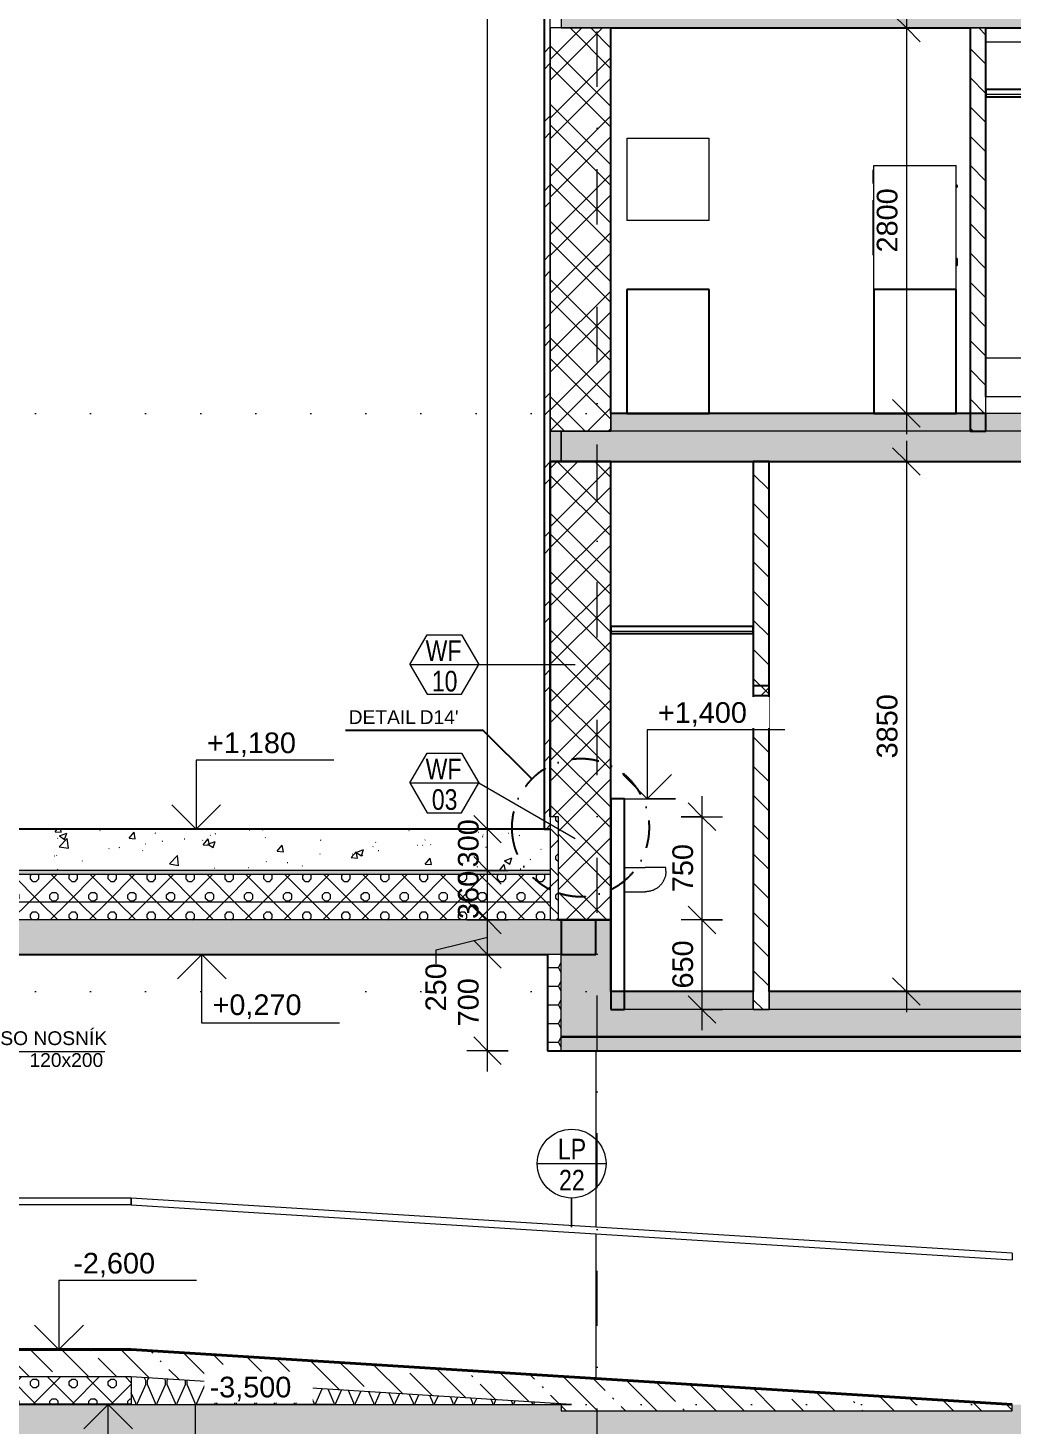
# Model space of a CAD drawing. Header units: millimetres. Extents: x -7743 to 191930, y -8645 to 72638.
# Drawn here: x -4135 to 3015, y -3149 to 7000 of the extents above; entities that cross this region are included whole.
import ezdxf

# ---------------------------------------------------------------- set-up
doc = ezdxf.new("R2010")
doc.units = ezdxf.units.MM
for name, pattern in [('HA_DashDot_10mm-S3mm', [1000, 400, -300, 0, -300]), ('HA_DashDot_4mm-S1mm', [400, 200, -100, 0, -100]), ('HA_Dot-S4mm', [400, 0, -400])]:
    doc.linetypes.add(name, pattern=pattern)
for name, color, linetype, lineweight in [('A-____-____-DIMS', 9, 'Continuous', 5), ('A-____-____-DIMS-100', 9, 'Continuous', 5), ('A-CLNG-____-MCUT', 9, 'Continuous', 25), ('A-CLNG-____-PATT', 9, 'Continuous', 25), ('A-DETL-____-OTLN', 9, 'Continuous', 25), ('A-DETL-____-THIN', 9, 'Continuous', 9), ('A-DETL-____-WIDE', 9, 'Continuous', 40), ('A-DETL-GENF-OTLN', 9, 'Continuous', 9), ('A-FLOR-____-MCUT', 9, 'Continuous', 25), ('A-FLOR-____-OTLN', 9, 'Continuous', 9), ('A-FLOR-____-OVHD', 9, 'HA_DashDot_4mm-S1mm', 25), ('A-FLOR-____-PATT', 9, 'Continuous', 25), ('A-FLOR-HRAL-IDEN', 9, 'Continuous', 9), ('A-FLOR-HRAL-OTLN', 9, 'Continuous', 9), ('A-FLOR-LEVL-OTLN', 9, 'Continuous', 9), ('A-GENM-____-MCUT', 9, 'Continuous', 9), ('A-GENM-____-OTLN', 9, 'Continuous', 9), ('A-WALL-____-MCUT', 9, 'Continuous', 25), ('A-WALL-____-OTLN', 9, 'Continuous', 9), ('A-WALL-____-PATT', 9, 'Continuous', 25), ('E-ELEC-FIXT-OTLN', 9, 'Continuous', 9), ('G-____-____-DIMS', 9, 'Continuous', 5), ('G-____-____-TEXT', 9, 'Continuous', 5), ('I-WALL-____-MCUT', 9, 'Continuous', 25), ('I-WALL-____-OTLN', 9, 'Continuous', 9), ('P-SANR-FIXT-OTLN', 9, 'Continuous', 9), ('Q-CASE-____-MCUT', 9, 'Continuous', 25), ('Q-CASE-____-OTLN', 9, 'Continuous', 9), ('Q-SPCQ-____-OTLN', 9, 'Continuous', 9), ('S-GRID-____-OTLN', 9, 'Continuous', 5)]:
    doc.layers.add(name, color=color, linetype=linetype, lineweight=lineweight)
doc.styles.add('Arial', font='arial.ttf', dxfattribs={"height": 150})
doc.styles.add('Arial_2', font='arial.ttf', dxfattribs={"height": 100})
doc.styles.add('Arial_3', font='arial.ttf', dxfattribs={"width": 0.8, "height": 150})
doc.dimstyles.new('Inner_Dimensions', dxfattribs={"dimscale": 304.8, "dimtxt": 153.03891, "dimasz": 0.656168, "dimexe": 0.492126, "dimexo": 0.0625, "dimgap": 0.065617, "dimtad": 1, "dimdec": 0, "dimzin": 0, "dimdsep": 46, "dimtxsty": 'Arial', "dimblk1": 'OBLIQUE', "dimblk2": 'OBLIQUE', "dimsah": 1, "dimcen": 0.09, "dimdle": 0.492126, "dimazin": 0, "dimtfac": 1, "dimtdec": 4, "dimtix": 1, "dimtmove": 0, "dimatfit": 3, "dimfxl": 0.492126, "dimfxlon": 1, "dimtvp": 1, "dimtolj": 1, "dimtzin": 0, "dimlwd": 9, "dimlwe": 9, "dimarcsym": 2})
doc.dimstyles.new('Inner_Dimensions_1', dxfattribs={"dimscale": 304.8, "dimtxt": 153.03891, "dimasz": 0.656168, "dimexe": 0.492126, "dimexo": 0.0625, "dimgap": 0.065617, "dimtad": 1, "dimdec": 0, "dimzin": 0, "dimdsep": 46, "dimtxsty": 'Arial', "dimblk1": 'OBLIQUE', "dimblk2": 'OBLIQUE', "dimsah": 1, "dimcen": 0.09, "dimdle": 0.492126, "dimazin": 0, "dimtfac": 1, "dimtdec": 4, "dimtix": 1, "dimtmove": 1, "dimatfit": 3, "dimfxl": 0.492126, "dimfxlon": 1, "dimtvp": 1, "dimtolj": 1, "dimtzin": 0, "dimlwd": 9, "dimlwe": 9, "dimarcsym": 2})
doc.dimstyles.new('Inner_Dimensions_2', dxfattribs={"dimscale": 304.8, "dimtxt": 153.03891, "dimasz": 0.656168, "dimexe": 0.492126, "dimexo": 0.0625, "dimgap": 0.065617, "dimtad": 1, "dimdec": 0, "dimzin": 0, "dimdsep": 46, "dimtxsty": 'Arial', "dimblk1": 'OBLIQUE', "dimblk2": 'OBLIQUE', "dimsah": 1, "dimcen": 0.09, "dimdle": 0.492126, "dimazin": 0, "dimtfac": 1, "dimtdec": 4, "dimtix": 1, "dimtmove": 2, "dimatfit": 3, "dimfxl": 0.492126, "dimfxlon": 1, "dimtvp": 1, "dimtolj": 1, "dimtzin": 0, "dimlwd": 9, "dimlwe": 9, "dimarcsym": 2})
pattern_1 = [(135, (695.23, 1865.4), (-106.066, -106.066), [])]
pattern_2 = [(45, (695.23, 1865.4), (-212.132, 212.132), []), (45, (845.23, 1865.4), (-212.132, 212.132), []), (315, (695.23, 1865.4), (212.132, 212.132), []), (315, (845.23, 1865.4), (212.132, 212.132), [])]
pattern_3 = [(0, (695.234, 1865.4), (117.188, 67.658), [78.125, -156.25]), (120, (695.234, 1865.4), (-117.18755, 67.65879), [78.125, -156.25]), (60, (695.234, 1865.4), (0.00045, 135.31679), [0, -156.25, 78.125, 0])]
pattern_4 = [(45, (765.94, 1865.4), (-141.4214, 141.4214), []), (0, (991.29, 1931.64), (141.421, 141.421), [25, -257.843]), (45, (1016.29, 1931.64), (-141.4214, 141.4214), [25, -175]), (90, (1033.96, 1949.32), (-141.421, 141.421), [25, -257.843]), (135, (1033.96, 1974.32), (-141.4214, -141.4214), [25, -175]), (0, (991.29, 1992), (141.421, 141.421), [25, -257.843]), (45, (973.6, 1974.32), (-141.4214, 141.4214), [25, -175]), (90, (973.61, 1949.32), (-141.421, 141.421), [25, -257.843]), (135, (991.29, 1931.64), (-141.4214, -141.4214), [25, -175]), (135, (958.79, 1865.4), (-141.4214, -141.4214), [])]

# ---------------------------------------------------------------- blocks, each defined once
blk = doc.blocks.new('ABMV_WashBasin_Generic - 450x300-1481137-ŘEZ A-A OBJEKT A')
at = {"layer": 'P-SANR-FIXT-OTLN', "color": 250}
for p, q in [((200, 900), (350, 900)), ((500, 900), (350, 900)), ((500, 875), (500, 900)), ((200, 725), (300, 725)), ((300, 725), (350, 725))]:
    blk.add_line(p, q, dxfattribs=at)
at = {"layer": 'P-SANR-FIXT-OTLN', "color": 250, "flags": 128}
blk.add_lwpolyline([(500, 875), (500, 869), (500, 863), (499, 857), (498, 851), (497, 845), (496, 839), (494, 834), (492, 828), (490, 822), (488, 817), (486, 811), (483, 806), (480, 800), (477, 795), (474, 790), (470, 785), (467, 781), (463, 776), (459, 772), (455, 767), (450, 763), (446, 759), (441, 756), (436, 752), (431, 749), (426, 746), (421, 743), (415, 740), (410, 737), (404, 735), (399, 733), (393, 731), (387, 730), (381, 728), (375, 727), (370, 726), (364, 726), (358, 725), (352, 725), (350, 725)], dxfattribs=at)
blk = doc.blocks.new('ABMV_ShowerBasin_Generic - 800x1350-1417796-ŘEZ A-A OBJEKT A')
at = {"layer": 'P-SANR-FIXT-OTLN', "color": 250}
for p, q in [((2825, 4200), (2825, 4320)), ((3625, 4320), (2825, 4320)), ((3625, 4200), (3625, 4320)), ((3625, 4200), (2825, 4200))]:
    blk.add_line(p, q, dxfattribs=at)
blk = doc.blocks.new('Casework 3 - Casework 6-1435513-ŘEZ A-A OBJEKT A')
at = {"layer": 'Q-CASE-____-MCUT', "color": 10}
for p, q in [((815, 5100), (215, 5100)), ((215, 5100), (215, 4200)), ((815, 4200), (815, 5100)), ((2610, 5100), (2010, 5100)), ((2010, 5100), (2010, 4200)), ((2610, 4200), (2610, 5100)), ((215, 4200), (815, 4200)), ((2010, 4200), (2610, 4200))]:
    blk.add_line(p, q, dxfattribs=at)
blk = doc.blocks.new('R_bathroom_washing_machine - 600x600x900-1435724-ŘEZ A-A OBJEKT A')
at = {"layer": 'E-ELEC-FIXT-OTLN', "color": 250}
for p, q in [((2010, 6000), (2610, 6000)), ((2010, 5100), (2010, 6000)), ((2610, 5100), (2610, 6000)), ((2005, 5870), (2005, 5970)), ((2005, 5970), (2010, 5970)), ((2010, 5870), (2005, 5870)), ((2615, 5858), (2610, 5858)), ((2610, 5843), (2615, 5843)), ((2615, 5858), (2615, 5843)), ((2615, 5856), (2615, 5858)), ((2615, 5843), (2615, 5844)), ((2010, 5750), (2005, 5750)), ((2005, 5350), (2005, 5750)), ((2005, 5350), (2010, 5350)), ((2615, 5325), (2610, 5325)), ((2615, 5325), (2615, 5275)), ((2615, 5324), (2615, 5325)), ((2610, 5275), (2615, 5275)), ((2615, 5275), (2615, 5276))]:
    blk.add_line(p, q, dxfattribs=at)
blk = doc.blocks.new('Kuchyňská_linka_sporák_ADNS - 600x600x800-1435728-ŘEZ A-A OBJEKT A')
at = {"layer": 'Q-SPCQ-____-OTLN', "color": 250}
for p, q in [((215, 6200), (815, 6200)), ((215, 6200), (215, 5600)), ((815, 5600), (815, 6200)), ((815, 5600), (215, 5600))]:
    blk.add_line(p, q, dxfattribs=at)
blk = doc.blocks.new('TB_Porotherm KP11_5_1000mm - TB_Porotherm KP11_5_1000mm-V6-ŘEZ A-A OBJEKT A')
at = {"layer": 'A-GENM-____-OTLN', "lineweight": 5}
h = blk.add_hatch(dxfattribs=at)
h.set_pattern_fill('FP_8', color=256, style=0, pattern_type=2)
h.set_pattern_definition([(45, (695.23, 1865.4), (-176.78, 176.78), []), (45, (765.94, 1865.4), (-176.78, 176.78), []), (45, (907.37, 1865.4), (-106.07, 247.49), [100, -50, 3.353, -46.647])])
h.paths.add_polyline_path([(1250, 2150), (1250, 2221), (1135, 2221), (1135, 2150)])
at = {"layer": 'A-GENM-____-MCUT', "color": 10, "lineweight": 25}
for p, q in [((1250, 2221), (1135, 2221)), ((1135, 2221), (1135, 2150)), ((1135, 2150), (1250, 2150)), ((1250, 2150), (1250, 2221))]:
    blk.add_line(p, q, dxfattribs=at)
blk = doc.blocks.new('HA_GM_Tiling_LineBased - Generic Tiles-2156424-ŘEZ A-A OBJEKT A')
at = {"layer": 'A-GENM-____-OTLN', "color": 250}
for p, q in [((2825, 6900), (3625, 6900)), ((3625, 6650), (3625, 6900)), ((3625, 4600), (2825, 4600))]:
    blk.add_line(p, q, dxfattribs=at)
blk = doc.blocks.new('185-01_OBJEKT A_Central_rvt-1-ŘEZ A-A OBJEKT A')
at = {"layer": 'A-FLOR-____-PATT', "lineweight": 9}
h = blk.add_hatch(color=254, dxfattribs=at)
h.paths.add_polyline_path([(-260, 7000), (23370, 7001), (23370, 7220), (-260, 7220)])
h.paths.add_polyline_path([(23742, 7000), (23742, 7220), (23740, 7220), (23740, 7000)])
at = {"layer": 'A-FLOR-____-PATT', "lineweight": 5}
h = blk.add_hatch(color=7, dxfattribs=at)
h.paths.add_polyline_path([(22338, 4070), (22420, 4070), (22420, 4200), (19095, 4200), (19095, 4070), (21791, 4070)])
h.paths.add_polyline_path([(1008, 4070), (18845, 4070), (18845, 4200), (100, 4200), (100, 4070)])
h = blk.add_hatch(dxfattribs=at)
h.set_pattern_fill('FP_5', color=50, style=0, pattern_type=2)
h.set_pattern_definition(pattern_3)
h.paths.add_polyline_path([(22500, 3850), (22500, 4070), (22420, 4070), (22420, 3850)])
h.paths.add_polyline_path([(-340, 3850), (-260, 3850), (-260, 4070), (-340, 4070)])
at = {"layer": 'A-FLOR-____-PATT', "lineweight": 9}
for points in [[(14134, 3850), (22420, 3850), (22420, 4070), (-260, 4070), (-260, 3850), (13040, 3850)], [(13040, -330), (21820, -330), (21820, -130), (-260, -130), (-260, -330), (11946, -330)]]:
    blk.add_hatch(color=254, dxfattribs=at).paths.add_polyline_path(points)
at = {"layer": 'A-FLOR-____-PATT', "lineweight": 5}
h = blk.add_hatch(color=7, dxfattribs=at)
h.paths.add_polyline_path([(10853, -130), (22060, -130), (22060, 0), (3625, 0), (3625, -130), (9759, -130)])
h.paths.add_polyline_path([(1250, -130), (3510, -130), (3510, 0), (1250, 0), (1250, -50)])
h.paths.add_polyline_path([(1135, -130), (1135, 0), (100, 0), (100, -130), (1008, -130)])
at = {"layer": 'A-WALL-____-PATT', "lineweight": 5}
h = blk.add_hatch(dxfattribs=at)
h.set_pattern_fill('FP_6', color=50, style=0, pattern_type=2)
h.set_pattern_definition([(45, (695.23, 1865.4), (-251.447, 251.447), []), (45, (695.23, 2246.4), (-251.447, 251.447), [])])
h.paths.add_polyline_path([(-340, 1180), (-340, 11706), (-385, 11706), (-385, 1180)])
h = blk.add_hatch(dxfattribs=at)
h.set_pattern_fill('FP_3', color=50, style=0, pattern_type=2)
h.set_pattern_definition(pattern_2)
h.paths.add_polyline_path([(100, 4070), (100, 7000), (-340, 7000), (-340, 4070), (-260, 4070)])
h = blk.add_hatch(dxfattribs=at)
h.set_pattern_fill('FP_1', color=50, style=0, pattern_type=2)
h.set_pattern_definition(pattern_1)
h.paths.add_polyline_path([(2825, 4070), (2825, 7000), (2710, 7000), (2710, 4070)])
h = blk.add_hatch(dxfattribs=at)
h.set_pattern_fill('FP_3', color=50, style=0, pattern_type=2)
h.set_pattern_definition(pattern_2)
h.paths.add_polyline_path([(-86, 520), (100, 520), (100, 3850), (-340, 3850), (-340, 1270), (-280, 1270), (-280, 520)])
h = blk.add_hatch(dxfattribs=at)
h.set_pattern_fill('FP_1', color=50, style=0, pattern_type=2)
h.set_pattern_definition(pattern_1)
h.paths.add_polyline_path([(1135, -130), (1250, -130), (1250, 3850), (1135, 3850), (1135, -50)])
at = {"layer": 'A-WALL-____-PATT', "lineweight": 9}
blk.add_hatch(color=254, dxfattribs=at).paths.add_polyline_path([(-60, -130), (100, -130), (100, 520), (-260, 520), (-260, -130)])
at = {"layer": 'A-CLNG-____-MCUT', "color": 10}
for p, q in [((4870, 6552), (2825, 6552)), ((2825, 6552), (2825, 6500)), ((2825, 6500), (4870, 6500)), ((1135, 2652), (100, 2652)), ((100, 2652), (100, 2600)), ((1135, 2600), (1135, 2652)), ((100, 2600), (1135, 2600))]:
    blk.add_line(p, q, dxfattribs=at)
at = {"layer": 'A-CLNG-____-MCUT', "color": 250, "lineweight": 9}
for p, q in [((4870, 6516), (2825, 6516)), ((1135, 2616), (100, 2616))]:
    blk.add_line(p, q, dxfattribs=at)
at = {"layer": 'A-FLOR-____-MCUT', "color": 250, "lineweight": 9}
for p, q in [((-260, 7000), (100, 7000)), ((2710, 7000), (2825, 7000)), ((100, 4200), (100, 4070)), ((100, 4070), (-260, 4070)), ((18845, 4070), (100, 4070)), ((100, 0), (100, -130)), ((1135, -130), (1135, 0)), ((1250, 0), (1250, -130)), ((1135, -130), (100, -130)), ((1250, -130), (1135, -130)), ((3510, -130), (1250, -130))]:
    blk.add_line(p, q, dxfattribs=at)
at = {"layer": 'A-FLOR-____-MCUT', "color": 10}
for p, q in [((100, 7000), (2710, 7000)), ((2825, 7000), (4870, 7000)), ((2825, 4200), (100, 4200)), ((-340, 3850), (-260, 3850)), ((-260, 3850), (22420, 3850)), ((1135, 0), (100, 0)), ((3510, 0), (1250, 0)), ((-260, -330), (21720, -330))]:
    blk.add_line(p, q, dxfattribs=at)
at = {"layer": 'A-FLOR-____-OTLN', "color": 250}
for p, q in [((-260, 7220), (-260, 7000)), ((-340, 4070), (-340, 3850)), ((-260, 4070), (-340, 4070)), ((-260, 4070), (-260, 3850)), ((-260, 3850), (-260, 4070))]:
    blk.add_line(p, q, dxfattribs=at)
at = {"layer": 'A-WALL-____-MCUT', "color": 10}
for p, q in [((-385, 11706), (-385, 1180)), ((100, 4200), (100, 7000)), ((-340, 1270), (-340, 3850)), ((-340, 3850), (-340, 1270)), ((100, 3850), (-340, 3850)), ((100, 520), (100, 3850)), ((-385, 1180), (-340, 1180)), ((-280, 520), (100, 520))]:
    blk.add_line(p, q, dxfattribs=at)
at = {"layer": 'A-WALL-____-MCUT', "color": 250, "lineweight": 9}
for p, q in [((-340, 7000), (-340, 4070)), ((-340, 4070), (-340, 7000)), ((100, 7000), (-260, 7000)), ((2825, 7000), (2710, 7000)), ((100, 4070), (100, 4200)), ((-260, 4070), (100, 4070)), ((100, -130), (100, 0)), ((1135, 0), (1135, -130)), ((1250, -130), (1250, 0)), ((1135, -130), (1250, -130))]:
    blk.add_line(p, q, dxfattribs=at)
at = {"layer": 'A-WALL-____-OTLN', "color": 250}
for p, q in [((-340, 7000), (-340, 7220)), ((-260, 7000), (-340, 7000)), ((-340, 4070), (-260, 4070)), ((-340, 3850), (-340, 4070))]:
    blk.add_line(p, q, dxfattribs=at)
at = {"layer": 'I-WALL-____-MCUT', "color": 10}
for p, q in [((2710, 7000), (2710, 4070)), ((2825, 4320), (2825, 7000)), ((2825, 4070), (2825, 4200)), ((2710, 4070), (2825, 4070)), ((1250, 3850), (1135, 3850)), ((1135, 3850), (1135, 0)), ((1250, 0), (1250, 3850)), ((200, 1400), (100, 1400)), ((100, 1400), (100, -130)), ((200, -130), (200, 1400)), ((-260, 520), (-260, 270)), ((100, 520), (-260, 520)), ((100, 0), (100, 520)), ((100, -130), (200, -130))]:
    blk.add_line(p, q, dxfattribs=at)
at = {"layer": 'A-GENM-____-OTLN', "color": 250, "lineweight": 9}
for name in ['HA_GM_Tiling_LineBased - Generic Tiles-2156424-ŘEZ A-A OBJEKT A', 'TB_Porotherm KP11_5_1000mm - TB_Porotherm KP11_5_1000mm-V6-ŘEZ A-A OBJEKT A']:
    blk.add_blockref(name, (0, 0), dxfattribs=at)
at = {"layer": 'E-ELEC-FIXT-OTLN', "color": 250, "lineweight": 9}
blk.add_blockref('R_bathroom_washing_machine - 600x600x900-1435724-ŘEZ A-A OBJEKT A', (0, 0), dxfattribs=at)
at = {"layer": 'P-SANR-FIXT-OTLN', "color": 250, "lineweight": 9}
for name in ['ABMV_ShowerBasin_Generic - 800x1350-1417796-ŘEZ A-A OBJEKT A', 'ABMV_WashBasin_Generic - 450x300-1481137-ŘEZ A-A OBJEKT A']:
    blk.add_blockref(name, (0, 0), dxfattribs=at)
at = {"layer": 'Q-CASE-____-OTLN', "color": 250, "lineweight": 9}
blk.add_blockref('Casework 3 - Casework 6-1435513-ŘEZ A-A OBJEKT A', (0, 0), dxfattribs=at)
at = {"layer": 'Q-SPCQ-____-OTLN', "color": 250, "lineweight": 9}
blk.add_blockref('Kuchyňská_linka_sporák_ADNS - 600x600x800-1435728-ŘEZ A-A OBJEKT A', (0, 0), dxfattribs=at)
blk = doc.blocks.new('Railing - Railing-2238011-ŘEZ A-A OBJEKT A')
at = {"layer": 'A-FLOR-HRAL-OTLN'}
for p, q in [((-3385, -1550), (-3385, -1500)), ((3015, -1900), (-3385, -1500)), ((-3385, -1550), (3015, -1950)), ((3015, -1900), (3015, -1950))]:
    blk.add_line(p, q, dxfattribs=at)
blk = doc.blocks.new('Top Rail Type - Top Rail_Internal_-2238017-ŘEZ A-A OBJEKT A')
at = {"layer": 'A-FLOR-HRAL-OTLN'}
for p, q in [((-3385, -1550), (-3385, -1500)), ((3015, -1900), (-3385, -1500)), ((-3385, -1550), (3015, -1950)), ((3015, -1900), (3015, -1950))]:
    blk.add_line(p, q, dxfattribs=at)
blk = doc.blocks.new('Top Rail Type - Top Rail_Internal_-2386869-ŘEZ A-A OBJEKT A')
at = {"layer": 'A-FLOR-HRAL-OTLN'}
for p, q in [((-4219, -1550), (-4219, -1500)), ((-3385, -1500), (-4219, -1500)), ((-3385, -1500), (-3385, -1550)), ((-3385, -1550), (-4219, -1550))]:
    blk.add_line(p, q, dxfattribs=at)
blk = doc.blocks.new('Spot Elevations - Default-792506-ŘEZ A-A OBJEKT A')
at = {"layer": 'G-____-____-DIMS', "lineweight": 9}
for p, q in [((1364, 1900), (364, 1900)), ((364, 1900), (364, 1400)), ((187, 1577), (364, 1400)), ((364, 1400), (541, 1577))]:
    blk.add_line(p, q, dxfattribs=at)
blk = doc.blocks.new('Spot Elevations - Flipped-794089-ŘEZ A-A OBJEKT A')
at = {"layer": 'G-____-____-DIMS', "lineweight": 9}
for p, q in [((-3049, 93), (-2872, 270)), ((-2872, 270), (-2695, 93)), ((-2872, -230), (-2872, 270)), ((-1872, -230), (-2872, -230))]:
    blk.add_line(p, q, dxfattribs=at)
blk = doc.blocks.new('DIMBLOCK32-ŘEZ A-A OBJEKT A')
at = {"layer": 'A-____-____-DIMS-100', "lineweight": 9}
for p, q in [((-796, 270), (-896, 370)), ((-946, 270), (-646, 270)), ((-796, 270), (-946, 270)), ((-796, -580), (-796, 270)), ((-796, 270), (-696, 170)), ((-796, -430), (-896, -330)), ((-646, -430), (-946, -430)), ((-796, -430), (-696, -530)), ((-796, -430), (-646, -430))]:
    blk.add_line(p, q, dxfattribs=at)
at = {"layer": 'A-____-____-DIMS-100', "color": 0, "lineweight": 9, "insert": (-1011, -253), "char_height": 150, "width": 415.32, "attachment_point": 1, "rotation": 90, "line_spacing_factor": 0.941778, "style": 'Arial'}
blk.add_mtext('700', dxfattribs=at)
blk = doc.blocks.new('_Oblique')
at = {"color": 0, "linetype": 'ByBlock', "lineweight": -2}
blk.add_line((-0.5, -0.5), (0.5, 0.5), dxfattribs=at)
blk = doc.blocks.new('DIMBLOCK33-ŘEZ A-A OBJEKT A')
at = {"layer": 'A-____-____-DIMS-100', "lineweight": 9}
for p, q in [((-796, 520), (-896, 620)), ((-946, 520), (-646, 520)), ((-796, 520), (-946, 520)), ((-796, 270), (-796, 520)), ((-796, 520), (-696, 420)), ((-1170, 302), (-796, 395)), ((-796, 270), (-896, 370)), ((-1170, 202), (-1170, 302)), ((-946, 270), (-646, 270)), ((-796, 270), (-946, 270)), ((-796, 270), (-696, 170))]:
    blk.add_line(p, q, dxfattribs=at)
at = {"layer": 'A-____-____-DIMS-100', "color": 0, "lineweight": 9, "insert": (-1247, -144), "char_height": 150, "width": 415.32, "attachment_point": 1, "rotation": 90, "line_spacing_factor": 0.941778, "style": 'Arial'}
blk.add_mtext('250', dxfattribs=at)
blk = doc.blocks.new('DIMBLOCK34-ŘEZ A-A OBJEKT A')
at = {"layer": 'A-____-____-DIMS-100', "lineweight": 9}
for p, q in [((-796, 880), (-896, 980)), ((-946, 880), (-646, 880)), ((-796, 880), (-946, 880)), ((-796, 520), (-796, 880)), ((-796, 880), (-696, 780)), ((-796, 520), (-896, 620)), ((-946, 520), (-646, 520)), ((-796, 520), (-946, 520)), ((-796, 520), (-696, 420))]:
    blk.add_line(p, q, dxfattribs=at)
at = {"layer": 'A-____-____-DIMS-100', "color": 0, "lineweight": 9, "insert": (-1011, 527), "char_height": 150, "width": 415.32, "attachment_point": 1, "rotation": 90, "line_spacing_factor": 0.941778, "style": 'Arial'}
blk.add_mtext('360', dxfattribs=at)
blk = doc.blocks.new('DIMBLOCK35-ŘEZ A-A OBJEKT A')
at = {"layer": 'A-____-____-DIMS-100', "lineweight": 9}
for p, q in [((-796, 1180), (-896, 1280)), ((-946, 1180), (-646, 1180)), ((-796, 1180), (-946, 1180)), ((-796, 880), (-796, 1180)), ((-796, 1180), (-696, 1080)), ((-796, 880), (-896, 980)), ((-946, 880), (-646, 880)), ((-796, 880), (-946, 880)), ((-796, 880), (-696, 780))]:
    blk.add_line(p, q, dxfattribs=at)
at = {"layer": 'A-____-____-DIMS-100', "color": 0, "lineweight": 9, "insert": (-1011, 902), "char_height": 150, "width": 415.32, "attachment_point": 1, "rotation": 90, "line_spacing_factor": 0.941778, "style": 'Arial'}
blk.add_mtext('300', dxfattribs=at)
blk = doc.blocks.new('DIMBLOCK36-ŘEZ A-A OBJEKT A')
at = {"layer": 'A-____-____-DIMS-100', "lineweight": 9}
for p, q in [((-796, 14425), (-896, 14525)), ((-796, 1180), (-796, 14575)), ((-946, 14425), (-646, 14425)), ((-796, 14425), (-946, 14425)), ((-796, 14425), (-696, 14325)), ((-796, 1180), (-896, 1280)), ((-946, 1180), (-646, 1180)), ((-796, 1180), (-946, 1180)), ((-796, 1180), (-696, 1080))]:
    blk.add_line(p, q, dxfattribs=at)
at = {"layer": 'A-____-____-DIMS-100', "color": 0, "lineweight": 9, "insert": (-1011, 7514), "char_height": 150, "width": 692.21, "attachment_point": 1, "rotation": 90, "line_spacing_factor": 0.941778, "style": 'Arial'}
blk.add_mtext('13245', dxfattribs=at)
blk = doc.blocks.new('DIMBLOCK64-ŘEZ A-A OBJEKT A')
at = {"layer": 'A-____-____-DIMS-100', "lineweight": 9}
for p, q in [((2247, 7150), (2247, 4050)), ((2247, 7000), (2147, 7100)), ((2397, 7000), (2097, 7000)), ((2247, 7000), (2347, 6900)), ((2247, 7000), (2397, 7000)), ((2247, 4200), (2147, 4300)), ((2397, 4200), (2097, 4200)), ((2247, 4200), (2347, 4100)), ((2247, 4200), (2397, 4200))]:
    blk.add_line(p, q, dxfattribs=at)
at = {"layer": 'A-____-____-DIMS-100', "color": 0, "lineweight": 9, "insert": (2032, 5369), "char_height": 150, "width": 553.77, "attachment_point": 1, "rotation": 90, "line_spacing_factor": 0.941778, "style": 'Arial'}
blk.add_mtext('2800', dxfattribs=at)
blk = doc.blocks.new('DIMBLOCK65-ŘEZ A-A OBJEKT A')
at = {"layer": 'A-____-____-DIMS-100', "lineweight": 9}
for p, q in [((2247, 4000), (2247, -150)), ((2247, 3850), (2147, 3950)), ((2397, 3850), (2097, 3850)), ((2247, 3850), (2347, 3750)), ((2247, 3850), (2397, 3850)), ((2247, 0), (2147, 100)), ((2247, 0), (2347, -100)), ((2397, 0), (2097, 0)), ((2247, 0), (2397, 0))]:
    blk.add_line(p, q, dxfattribs=at)
at = {"layer": 'A-____-____-DIMS-100', "color": 0, "lineweight": 9, "insert": (2032, 1694), "char_height": 150, "width": 553.77, "attachment_point": 1, "rotation": 90, "line_spacing_factor": 0.941778, "style": 'Arial'}
blk.add_mtext('3850', dxfattribs=at)
blk = doc.blocks.new('DIMBLOCK73-ŘEZ A-A OBJEKT A')
at = {"layer": 'A-____-____-DIMS-100', "lineweight": 9}
for p, q in [((762, 1270), (662, 1370)), ((762, 1420), (762, 520)), ((612, 1270), (912, 1270)), ((762, 1270), (612, 1270)), ((762, 1270), (862, 1170)), ((762, 520), (662, 620)), ((912, 520), (612, 520)), ((762, 520), (862, 420)), ((762, 520), (912, 520))]:
    blk.add_line(p, q, dxfattribs=at)
at = {"layer": 'A-____-____-DIMS-100', "color": 0, "lineweight": 9, "insert": (547, 722), "char_height": 150, "width": 415.32, "attachment_point": 1, "rotation": 90, "line_spacing_factor": 0.941778, "style": 'Arial'}
blk.add_mtext('750', dxfattribs=at)
blk = doc.blocks.new('DIMBLOCK74-ŘEZ A-A OBJEKT A')
at = {"layer": 'A-____-____-DIMS-100', "lineweight": 9}
for p, q in [((762, 520), (662, 620)), ((912, 520), (612, 520)), ((762, 520), (762, -280)), ((762, 520), (862, 420)), ((762, 520), (912, 520)), ((762, -130), (662, -30)), ((912, -130), (612, -130)), ((762, -130), (862, -230)), ((762, -130), (912, -130))]:
    blk.add_line(p, q, dxfattribs=at)
at = {"layer": 'A-____-____-DIMS-100', "color": 0, "lineweight": 9, "insert": (547, 22), "char_height": 150, "width": 415.32, "attachment_point": 1, "rotation": 90, "line_spacing_factor": 0.941778, "style": 'Arial'}
blk.add_mtext('650', dxfattribs=at)
blk = doc.blocks.new('HA_TAG_GM_Railings - Generic-2229991-ŘEZ A-A OBJEKT A')
at = {"layer": 'A-FLOR-HRAL-IDEN'}
blk.add_line((24286, 4700), (24786, 4700), dxfattribs=at)
blk.add_circle((24536, 4700), 250, dxfattribs=at)

msp = doc.modelspace()

# ---------------------------------------------------------------- hatches: boundary and pattern name
at = {"layer": 'A-CLNG-____-PATT', "lineweight": 5}
h = msp.add_hatch(dxfattribs=at)
h.set_pattern_fill('FP_5', color=256, style=0, pattern_type=2)
h.set_pattern_definition(pattern_3)
h.paths.add_polyline_path([(7571, -430), (9930, -430), (9930, -330), (-260, -330), (-260, -430), (5383.3, -430)])
at = {"layer": 'A-DETL-GENF-OTLN', "lineweight": 5}
h = msp.add_hatch(dxfattribs=at)
h.set_pattern_fill('FP_2', color=50, style=0, pattern_type=2)
h.set_pattern_definition(pattern_4)
h.paths.add_polyline_path([(-280, 520), (-280, 1270), (-340, 1270), (-340, 520)])
h = msp.add_hatch(dxfattribs=at)
h.set_pattern_fill('FP_5', color=50, style=0, pattern_type=2)
h.set_pattern_definition(pattern_3)
h.paths.add_polyline_path([(-260, -430), (-260, 270), (-360, 270), (-360, -430)])
h = msp.add_hatch(dxfattribs=at)
h.set_pattern_fill('FP_10', color=50, style=0, pattern_type=2)
h.set_pattern_definition([(315, (695.23, 1865.4), (215.526, 215.526), []), (315, (695.23, 2068.6), (215.526, 215.526), [127, -76.2, 12.7, -76.2, -127]), (315, (695.23, 2068.6), (215.526, 215.526), [-292.1, 127, 0])])
h.paths.add_polyline_path([(3015, -3045.3), (3015, -3000), (-3385, -2600), (-5565, -2600), (-5565, -2800), (-3367.4, -2801.1), (-185, -3000), (-260, -3000), (-260, -3045.3), (1008, -3045.3)])
h = msp.add_hatch(dxfattribs=at)
h.set_pattern_fill('FP_2', color=50, style=0, pattern_type=2)
h.set_pattern_definition(pattern_4)
h.paths.add_polyline_path([(-3385, -2995.3), (-3385, -2800), (-5565, -2800), (-5565, -2995.3)])
h = msp.add_hatch(dxfattribs=at)
h.set_pattern_fill('FP_13', color=50, style=0, pattern_type=2)
h.set_pattern_definition([(66.422, (804.51, 1881.91), (-0.0003, 330.2016), [57.016, -30.078, 150.063, -30.078, -93.044]), (66.422, (804.51, 1881.91), (-0.0003, 330.2016), [-267.234, 57.016, -36.028]), (113.578, (718.04, 1881.91), (-144.1105, -0.0009), [57.016, -30.078, 150.063, -30.078, -93.044]), (113.578, (718.04, 1881.91), (-144.1105, -0.0009), [-267.234, 57.016, -36.028]), (0, (718.04, 1881.9), (0, 330.2), [86.466, -57.643]), (0, (790.1, 2179.1), (0, 330.2), [86.466, -57.643]), (90, (695.23, 1934.17), (-144.112, 9e-15), [27.565, -302.635]), (90, (767.29, 2099.27), (-144.112, 9e-15), [27.565, -302.635]), (90, (827.31, 1934.17), (-144.112, 9e-15), [27.565, -302.635]), (90, (899.37, 2099.27), (-144.112, 9e-15), [27.565, -302.635])])
h.paths.add_polyline_path([(-185, -3000), (-3385, -2800), (-3385, -3000), (-3367.4, -3000)])
at = {"layer": 'A-FLOR-____-PATT', "lineweight": 5}
h = msp.add_hatch(dxfattribs=at)
h.set_pattern_fill('FP_9', color=256, style=0, pattern_type=2)
h.set_pattern_definition([(50, (695.23, 1865.4), (537.945, -47.064), [56.25, -618.75]), (355, (695.23, 1865.4), (-104.064, 564.144), [45, -495]), (100.451, (740.06, 1861.5), (433.886, 517.077), [47.805, -525.857]), (46.184, (695.23, 2015.4), (800.43, -124.14), [84.375, -928.125]), (96.636, (761.9, 2005.06), (700.99, 730.59), [71.71, -788.785]), (351.184, (695.2, 2015.4), (701, 730.59), [67.5, -742.5]), (21, (770.23, 1977.9), (447.68, -301.964), [56.25, -618.75]), (326, (770.23, 1977.9), (182.487, 543.863), [45, -495]), (71.451, (807.54, 1952.74), (630.17, 241.893), [47.805, -525.857]), (37.5, (695.23, 1865.4), (9.12, 249.6704), [3.353, -485.647, 3.353, -499.147, -496.875]), (37.5, (695.23, 1865.4), (9.12, 249.6704), [-991.5, 3.353, -493.522]), (7.5, (695.23, 1865.4), (197.302, 295.809), [3.353, -283.147, 3.353, -474.397, -189.375]), (7.5, (695.23, 1865.4), (197.302, 295.809), [-764.25, 3.353, -186.022]), (327.5, (527.98, 1865.4), (400.367, -16.916), [3.353, -184.147, 3.353, -581.647, -776.25]), (327.5, (527.98, 1865.4), (400.367, -16.916), [-772.5, 3.353, -772.897]), (317.5, (453, 1865.4), (437.39, 75.079), [3.353, -240.397, 3.353, -385.147, -551.25]), (317.5, (453, 1865.4), (437.39, 75.079), [-632.25, 3.353, -547.897])])
h.paths.add_polyline_path([(-5557.8, 880), (-340, 880), (-340, 1180), (-5557.8, 1180)])
msp.add_hatch(color=256, dxfattribs=at).paths.add_polyline_path([(-5557.8, 850), (-340, 850), (-340, 880), (-5557.8, 880)])
h = msp.add_hatch(dxfattribs=at)
h.set_pattern_fill('FP_2', color=256, style=0, pattern_type=2)
h.set_pattern_definition(pattern_4)
h.paths.add_polyline_path([(-340, 650), (-340, 850), (-5557.8, 850), (-5557.8, 650), (-1179.7, 650)])
h = msp.add_hatch(dxfattribs=at)
h.set_pattern_fill('FP_2', color=256, style=0, pattern_type=2)
h.set_pattern_definition(pattern_4)
h.paths.add_polyline_path([(-5557.8, 520), (-340, 520), (-340, 650), (-5557.8, 650)])
at = {"layer": 'A-FLOR-____-PATT', "lineweight": 9}
for points in [[(-360, 270), (-10, 270), (-10, 520), (-5826.8, 520), (-5826.8, 270), (-1179.7, 270)], [(23742.1, -3400), (23742.1, -3000), (3015, -3000), (3015, -3045.3), (-260, -3045.3), (-260, -3000), (-5826.8, -3000), (-5826.8, -3400), (22884.8, -3400)]]:
    msp.add_hatch(color=256, dxfattribs=at).paths.add_polyline_path(points)

# ---------------------------------------------------------------- linework, layer by layer
at = {"layer": 'A-CLNG-____-MCUT'}
for p, q in [((9930, -330), (-260, -330)), ((-260, -430), (9930, -430))]:
    msp.add_line(p, q, dxfattribs=at)
at = {"layer": 'A-DETL-____-OTLN'}
for p, q in [((-827.1, 1897.5), (-1827.1, 1897.5)), ((-473.6, 1544), (-827.1, 1897.5)), ((-360, 270), (-360, -430)), ((-360, -430), (-260, -430))]:
    msp.add_line(p, q, dxfattribs=at)
at = {"layer": 'A-DETL-____-THIN'}
for p, q in [((-1360, 2375.9), (-1235, 2592.4)), ((-1235, 2592.4), (-985, 2592.4)), ((-985, 2592.4), (-860, 2375.9)), ((-1360, 2375.9), (-860, 2375.9)), ((-1360, 2375.9), (-1235, 2159.3)), ((-985, 2159.3), (-860, 2375.9)), ((-860, 2375.9), (-160, 2375.9)), ((-1235, 2159.3), (-985, 2159.3)), ((-1360, 1515.9), (-1235, 1732.4)), ((-1235, 1732.4), (-985, 1732.4)), ((-985, 1732.4), (-860, 1515.9)), ((-1360, 1515.9), (-860, 1515.9)), ((-1360, 1515.9), (-1235, 1299.3)), ((-985, 1299.3), (-860, 1515.9)), ((-860, 1515.9), (-160, 1111.7)), ((-1235, 1299.3), (-985, 1299.3)), ((-280, 1270), (-340, 1270)), ((-340, 1270), (-340, 520)), ((-280, 520), (-280, 1270)), ((-340, 520), (-280, 520)), ((-260, 270), (-360, 270)), ((-260, -330), (-260, 270)), ((-260, -430), (-260, -330)), ((-4777.3, -435), (-3577.3, -435)), ((-3385, -2800), (-5565, -2800)), ((-185, -3000), (-3385, -2800)), ((-3385, -2800), (-3385, -3000)), ((-5565, -2995.3), (-3385, -2995.3)), ((-3385, -3000), (-185, -3000)), ((-260, -3000), (-260, -3045.3)), ((3015, -3045.3), (3015, -3000)), ((-260, -3045.3), (3015, -3045.3))]:
    msp.add_line(p, q, dxfattribs=at)
at = {"layer": 'A-DETL-____-WIDE'}
for p, q in [((-3385, -2600), (-5565, -2600)), ((-5565, -2600), (-3385, -2600)), ((3015, -3000), (-3385, -2600)), ((-3385, -2600), (3015, -3000))]:
    msp.add_line(p, q, dxfattribs=at)
at = {"layer": 'A-FLOR-____-MCUT'}
for p, q in [((-340, 1180), (-5557.8, 1180)), ((-10, 520), (-280, 520)), ((-10, 270), (-10, 520)), ((-5557.8, 270), (-360, 270)), ((-260, 270), (-10, 270)), ((-3385, -3000), (-5557.8, -3000))]:
    msp.add_line(p, q, dxfattribs=at)
at = {"layer": 'A-FLOR-____-MCUT', "lineweight": 9}
for p, q in [((-340, 880), (-5557.8, 880)), ((-340, 850), (-5557.8, 850)), ((-340, 650), (-5557.8, 650)), ((-340, 520), (-5557.8, 520))]:
    msp.add_line(p, q, dxfattribs=at)
at = {"layer": 'A-FLOR-____-OVHD'}
for start, end in [(251.24834, 180), (180, 243.82556)]:
    msp.add_arc((-120, 1190.4), 500, start, end, dxfattribs=at)
at = {"layer": 'A-FLOR-HRAL-IDEN'}
for p, q in [((-185, -1710.8), (-185, -1500)), ((-185, -1500), (-185, -1710.8))]:
    msp.add_line(p, q, dxfattribs=at)
at = {"layer": 'A-FLOR-LEVL-OTLN', "linetype": 'HA_Dot-S4mm', "lineweight": 5}
for p, q in [((-4080.2, 4200), (29818.8, 4200)), ((-4080.2, -3000), (29818.8, -3000))]:
    msp.add_line(p, q, dxfattribs=at)
at = {"layer": 'A-FLOR-LEVL-OTLN', "linetype": 'HA_Dot-S4mm'}
msp.add_line((-4080.2, 0), (29818.8, 0), dxfattribs=at)
at = {"layer": 'G-____-____-DIMS', "lineweight": 9}
for p, q in [((159.4, 1400), (568.6, 1400)), ((568.6, 1400), (364, 1400))]:
    msp.add_line(p, q, dxfattribs=at)
at = {"layer": 'I-WALL-____-OTLN'}
for p, q in [((-10, -430), (-10, -1710.9)), ((-10, -1761), (-10, -2810.9))]:
    msp.add_line(p, q, dxfattribs=at)
at = {"layer": 'S-GRID-____-OTLN', "linetype": 'HA_DashDot_10mm-S3mm', "lineweight": 9}
msp.add_line((0, -5428.1), (0, 12450.4), dxfattribs=at)

# ---------------------------------------------------------------- block references
at = {"lineweight": 5}
msp.add_blockref('185-01_OBJEKT A_Central_rvt-1-ŘEZ A-A OBJEKT A', (0, 0), dxfattribs=at)
at = {"layer": 'A-FLOR-HRAL-IDEN'}
msp.add_blockref('HA_TAG_GM_Railings - Generic-2229991-ŘEZ A-A OBJEKT A', (-24721.1, -5950), dxfattribs=at)
at = {"layer": 'A-FLOR-HRAL-OTLN'}
for name in ['Top Rail Type - Top Rail_Internal_-2386869-ŘEZ A-A OBJEKT A', 'Railing - Railing-2238011-ŘEZ A-A OBJEKT A', 'Top Rail Type - Top Rail_Internal_-2238017-ŘEZ A-A OBJEKT A']:
    msp.add_blockref(name, (0, 0), dxfattribs=at)
at = {"layer": 'G-____-____-DIMS', "lineweight": 9}
for name, p in [('Spot Elevations - Default-792506-ŘEZ A-A OBJEKT A', (0, 0)), ('Spot Elevations - Default-792506-ŘEZ A-A OBJEKT A', (-3276.3, -220)), ('Spot Elevations - Flipped-794089-ŘEZ A-A OBJEKT A', (0, 0)), ('Spot Elevations - Default-792506-ŘEZ A-A OBJEKT A', (-4273.6, -4000)), ('Spot Elevations - Default-792506-ŘEZ A-A OBJEKT A', (-3283.5, -4900))]:
    msp.add_blockref(name, p, dxfattribs=at)

# ---------------------------------------------------------------- texts
at = {"layer": 'A-FLOR-HRAL-IDEN', "lineweight": 5, "char_height": 150, "attachment_point": 1, "style": 'Arial_3'}
for s, insert, width in [('LP', (-284.6, -1069.8), 250.126), ('22', (-276.6, -1295.2), 230.886)]:
    msp.add_mtext(s, dxfattribs=dict(at, insert=insert, width=width))
at = {"layer": 'G-____-____-TEXT', "color": 7, "lineweight": 9, "attachment_point": 1}
for s, insert, char_height, width, style in [('WF', (-1246, 2551.8), 150, 333.502, 'Arial_3'), ('10', (-1200.9, 2329.8), 150, 230.886, 'Arial_3'), ('DETAIL ', (-1805.2, 2043.5), 100, 625.316, 'Arial_2'), ("D14'", (-1289.3, 2043.5), 100, 344.726, 'Arial_2'), ('WF', (-1246, 1691.8), 150, 333.502, 'Arial_3'), ('03', (-1200.9, 1469.8), 150, 230.886, 'Arial_3'), ('SO NOSNÍK ', (-4335.9, -288.9), 100, 913.924, 'Arial_2'), ('120x200', (-4124.2, -447.7), 100, 657.384, 'Arial_2')]:
    msp.add_mtext(s, dxfattribs=dict(at, insert=insert, char_height=char_height, width=width, style=style))

# ---------------------------------------------------------------- dimensions: what is measured, and where the dimension line sits
at = {"layer": 'A-____-____-DIMS', "lineweight": 9}
for base, p1, p2, override, picture, middle in [((-796.1, 14425), (-946.1, 1180), (-946.1, 14425), {"dimpost": '<>', "dimfxl": 13245}, 'DIMBLOCK36-ŘEZ A-A OBJEKT A', (-892.7, 7802.5)), ((2247.1, 4200), (2397.1, 7000), (2397.1, 4200), {"dimpost": '<>', "dimfxl": 2800}, 'DIMBLOCK64-ŘEZ A-A OBJEKT A', (2150.5, 5600)), ((2247.1, 0), (2397.1, 3850), (2397.1, 0), {"dimpost": '<>', "dimfxl": 3850}, 'DIMBLOCK65-ŘEZ A-A OBJEKT A', (2150.5, 1925)), ((761.6, 520), (611.6, 1270), (911.6, 520), {"dimpost": '<>', "dimfxl": 807.774721}, 'DIMBLOCK73-ŘEZ A-A OBJEKT A', (665, 895)), ((-796.1, 880), (-946.1, 520), (-946.1, 880), {"dimpost": '<>', "dimfxl": 360}, 'DIMBLOCK34-ŘEZ A-A OBJEKT A', (-892.7, 700)), ((761.6, -130), (911.6, 520), (911.6, -130), {"dimpost": '<>', "dimfxl": 650}, 'DIMBLOCK74-ŘEZ A-A OBJEKT A', (665, 195)), ((-796.1, 270), (-646.1, -430), (-946.1, 270), {"dimpost": '<>', "dimfxl": 761.577311}, 'DIMBLOCK32-ŘEZ A-A OBJEKT A', (-892.6, -80))]:
    dim = msp.add_linear_dim(base=base, p1=p1, p2=p2, angle=90, dimstyle='Inner_Dimensions', override=override, dxfattribs=at)
    dim.commit()
    dim.dimension.update_dxf_attribs({"geometry": picture, "text_midpoint": middle})
for base, p1, p2, dimstyle, override, picture, middle in [((-796.1, 1180), (-946.1, 880), (-946.1, 1180), 'Inner_Dimensions_2', {"dimpost": '<>', "dimfxl": 300}, 'DIMBLOCK35-ŘEZ A-A OBJEKT A', (-910.8, 1109.5)), ((-796.1, 520), (-946.1, 270), (-946.1, 520), 'Inner_Dimensions_1', {"dimpost": '<>', "dimfxl": 250}, 'DIMBLOCK33-ŘEZ A-A OBJEKT A', (-1147.2, 63.3))]:
    dim = msp.add_linear_dim(base=base, p1=p1, p2=p2, angle=90, dimstyle=dimstyle, override=override, dxfattribs=at)
    dim.commit()
    dim.dimension.update_dxf_attribs({"geometry": picture, "text_midpoint": middle, "dimtype": 160, "text_rotation": 90})

# ---------------------------------------------------------------- next in the draw order: texts
at = {"layer": 'G-____-____-DIMS', "lineweight": 9, "char_height": 150, "attachment_point": 1, "line_spacing_factor": 0.941778, "style": 'Arial', "bg_fill": 3, "box_fill_scale": 1.25, "bg_fill_color": 256, "bg_fill_true_color": 13158600, "bg_fill_transparency": 0}
for s, insert, width in [('+1,400', (441.9, 2101.8), 773.133), ('+1,180', (-2834.5, 1881.8), 773.133), ('+0,270', (-2794.1, -20.7), 773.133), ('-2,600', (-3805.7, -1898.2), 710.695), ('-3,500', (-2815.6, -2798.2), 710.695)]:
    msp.add_mtext(s, dxfattribs=dict(at, insert=insert, width=width))

# ---------------------------------------------------------------- next in the draw order: block references
at = {"layer": 'G-____-____-DIMS', "lineweight": 9}
msp.add_blockref('Spot Elevations - Flipped-794089-ŘEZ A-A OBJEKT A', (-681, -3270), dxfattribs=at)

doc.saveas('drawing.dxf')
